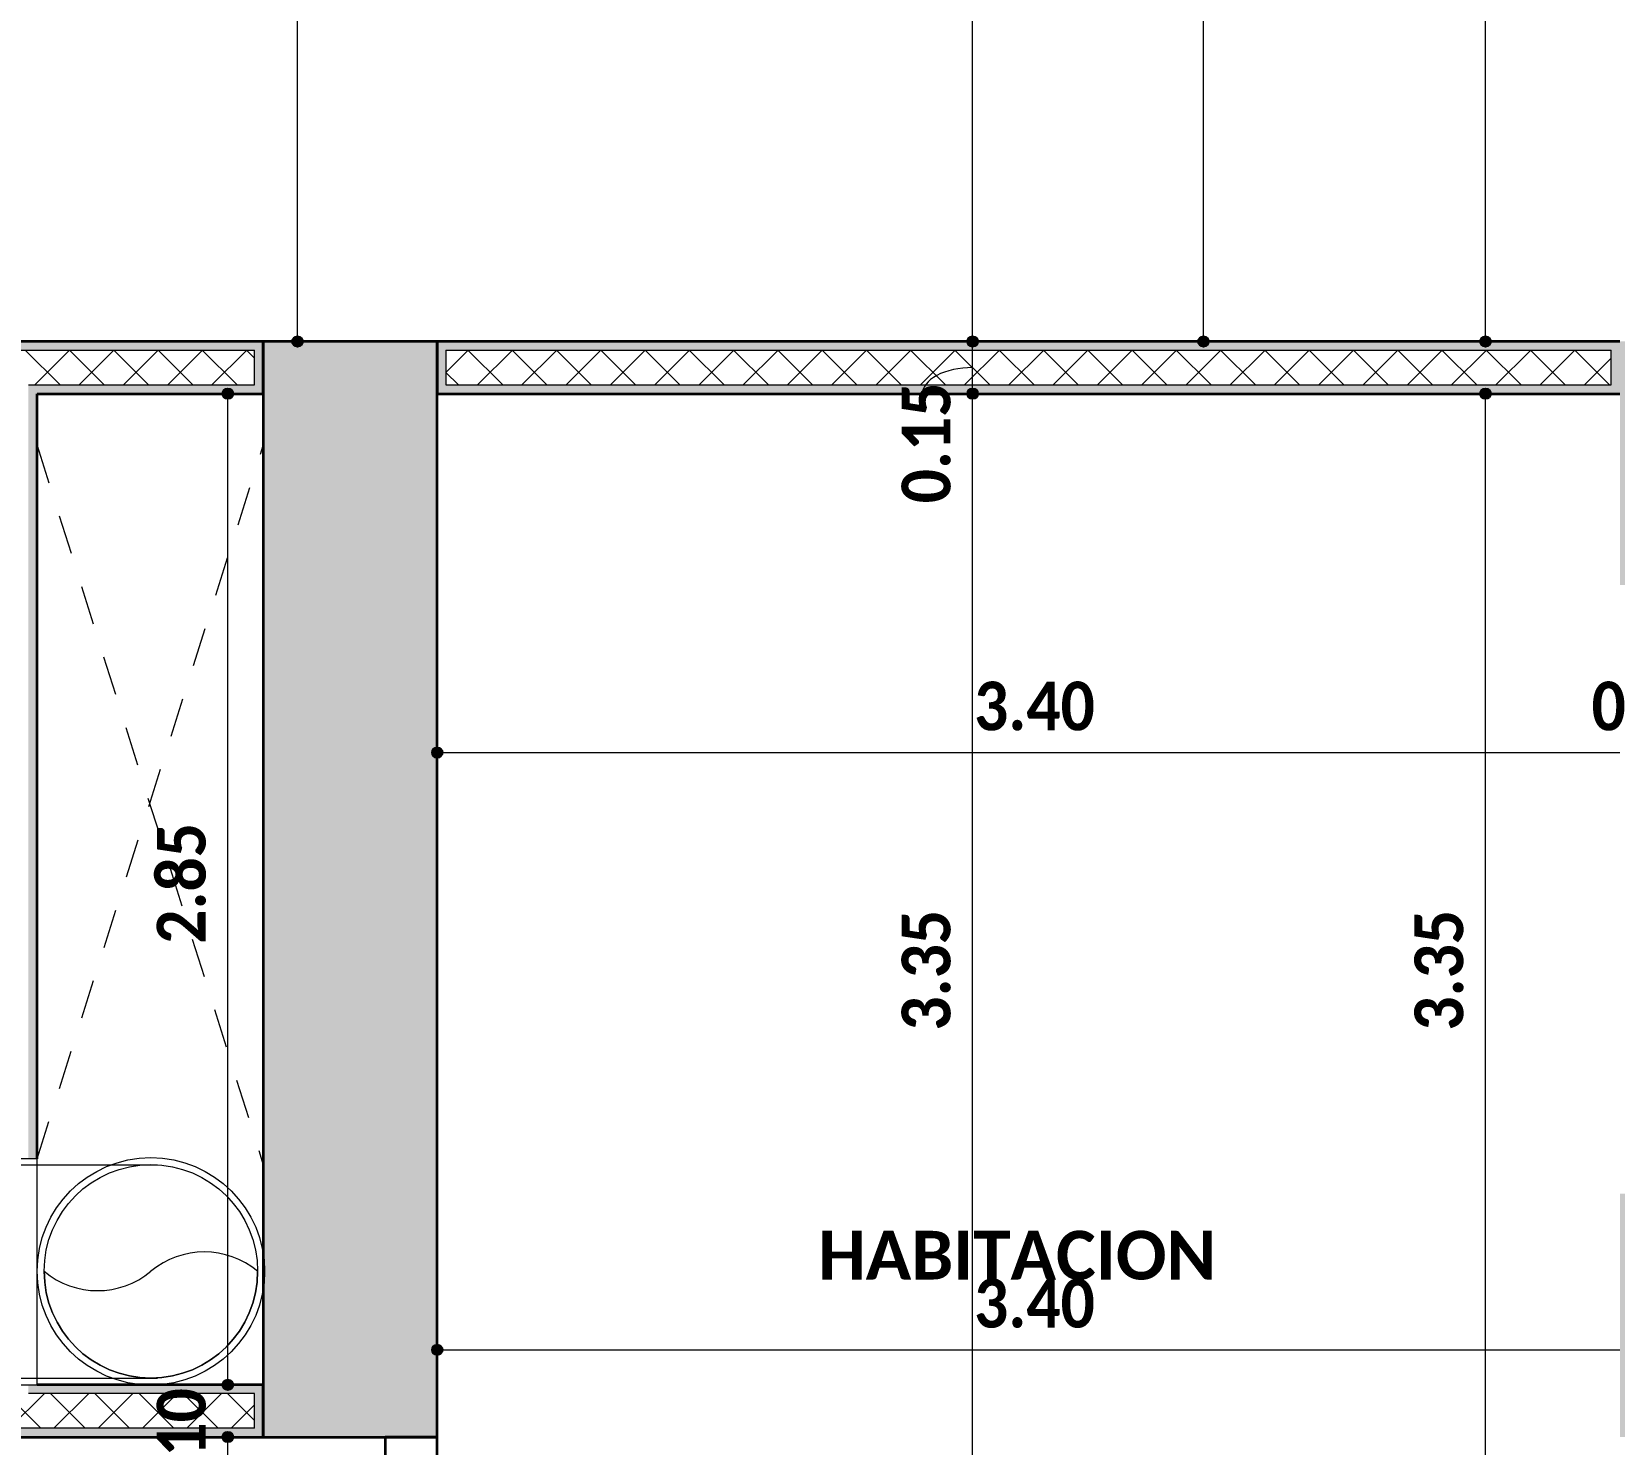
# Model space of a CAD drawing. Header units: metres. Extents: x -144 to 1000, y -717 to 29.
# Drawn here: x 796.813 to 801.363, y -560.447 to -556.385 of the extents above; entities that cross this region are included whole.
import ezdxf

# ---------------------------------------------------------------- set-up
doc = ezdxf.new("R2010")
doc.units = ezdxf.units.M
doc.linetypes.add('basculante modificado', pattern=[0.18, 0.1125, -0.0675])
doc.layers.get('0').update_dxf_attribs({"color": 1})
for name, color, linetype, lineweight in [('A-ANNO-DIMS', 1, 'Continuous', 9), ('A-DETL', 1, 'Continuous', 9), ('A-DETL-THIN', 1, 'Continuous', 9), ('A-WALL', 4, 'Continuous', 9), ('G-ANNO-TEXT', 2, 'Continuous', 9), ('S-COLS', 7, 'Continuous', 9)]:
    doc.layers.add(name, color=color, linetype=linetype, lineweight=lineweight)
doc.layers.add('A-WALL-PATT', color=7, linetype='Continuous', lineweight=35, true_color=0x9c9c9c)
doc.styles.add('Calibri_B', font='calibrib.ttf', dxfattribs={"height": 0.165})
doc.styles.add('Calibri_B_6', font='calibrib.ttf', dxfattribs={"width": 0.9})

# ---------------------------------------------------------------- blocks, each defined once
blk = doc.blocks.new('G')
at = {"layer": 'A-ANNO-DIMS', "lineweight": 25}
h = blk.add_hatch(color=256, dxfattribs=at)
edge = h.paths.add_edge_path()
edge.add_arc((792.169, -500.7694), 0.015, 0, 360)
h = blk.add_hatch(color=256, dxfattribs=at)
edge = h.paths.add_edge_path()
edge.add_arc((794.1101, -500.7694), 0.015, 0, 360)
h = blk.add_hatch(color=256, dxfattribs=at)
edge = h.paths.add_edge_path()
edge.add_arc((794.1101, -500.7694), 0.015, 0, 360)
h = blk.add_hatch(color=256, dxfattribs=at)
edge = h.paths.add_edge_path()
edge.add_arc((794.7734, -500.7694), 0.015, 0, 360)
h = blk.add_hatch(color=256, dxfattribs=at)
edge = h.paths.add_edge_path()
edge.add_arc((795.5844, -500.7694), 0.015, 0, 360)
h = blk.add_hatch(color=256, dxfattribs=at)
edge = h.paths.add_edge_path()
edge.add_arc((791.9689, -500.9194), 0.015, 0, 360)
h = blk.add_hatch(color=256, dxfattribs=at)
edge = h.paths.add_edge_path()
edge.add_arc((794.1101, -500.9194), 0.015, 0, 360)
h = blk.add_hatch(color=256, dxfattribs=at)
edge = h.paths.add_edge_path()
edge.add_arc((794.1101, -500.9194), 0.015, 0, 360)
h = blk.add_hatch(color=256, dxfattribs=at)
edge = h.paths.add_edge_path()
edge.add_arc((795.5844, -500.9194), 0.015, 0, 360)
h = blk.add_hatch(color=256, dxfattribs=at)
edge = h.paths.add_edge_path()
edge.add_arc((792.5709, -501.9515), 0.015, 0, 360)
h = blk.add_hatch(color=256, dxfattribs=at)
edge = h.paths.add_edge_path()
edge.add_arc((792.5709, -503.6688), 0.015, 0, 360)
h = blk.add_hatch(color=256, dxfattribs=at)
edge = h.paths.add_edge_path()
edge.add_arc((791.9689, -503.7694), 0.015, 0, 360)
h = blk.add_hatch(color=256, dxfattribs=at)
edge = h.paths.add_edge_path()
edge.add_arc((791.9689, -503.9194), 0.015, 0, 360)
at = {"layer": 'A-WALL-PATT', "lineweight": 5, "true_color": 0x747474}
h = blk.add_hatch(color=8, dxfattribs=at)
h.paths.add_polyline_path([(791.2378, -500.7944), (792.0707, -500.7944), (792.0707, -500.7694), (788.8458, -500.7694), (788.8458, -500.7944), (790.0711, -500.7944)])
h.paths.add_polyline_path([(786.2955, -500.7944), (788.7458, -500.7944), (788.7458, -500.7694), (786.2709, -500.7698), (786.2709, -500.7944)])
blk.add_hatch(color=8, dxfattribs=at).paths.add_polyline_path([(792.5957, -500.7944), (795.9708, -500.7944), (795.9708, -500.7694), (792.5709, -500.7702), (792.5718, -500.7944), (792.5746, -500.7944)])
at = {"layer": 'A-WALL-PATT', "true_color": 0x747474}
h = blk.add_hatch(color=8, dxfattribs=at)
h.paths.add_polyline_path([(791.2708, -500.9194), (791.2957, -500.919), (791.2957, -500.8944), (786.2955, -500.8944), (786.2955, -500.7944), (786.2709, -500.7947), (786.2709, -500.9194), (791.2707, -500.9194)])
h.paths.add_polyline_path([(791.4207, -500.9194), (792.0707, -500.919), (792.0707, -500.7944), (792.0457, -500.7944), (792.0457, -500.8944), (791.3957, -500.8944), (791.3957, -500.9194)])
for points in [[(795.697, -500.9194), (795.9708, -500.9194), (795.9708, -500.7944), (795.9458, -500.7944), (795.9458, -500.8944), (792.5957, -500.8944), (792.5957, -500.7944), (792.5709, -500.7944), (792.5718, -500.9194), (792.7146, -500.9194)], [(791.3957, -503.1194), (791.4207, -503.1194), (791.4207, -500.9194), (791.3957, -500.9194), (791.3957, -502.464)]]:
    blk.add_hatch(color=8, dxfattribs=at).paths.add_polyline_path(points)
at = {"layer": 'A-WALL-PATT', "lineweight": 5, "true_color": 0x747474}
h = blk.add_hatch(color=8, dxfattribs=at)
h.paths.add_polyline_path([(792.0707, -503.8944), (792.0707, -503.7694), (791.3957, -503.7694), (791.3957, -503.7944), (792.0457, -503.7944), (792.0457, -503.8944)])
h.paths.add_polyline_path([(787.2705, -503.8444), (787.2955, -503.8444), (787.2955, -503.7944), (791.2957, -503.7944), (791.2957, -503.7694), (787.2705, -503.7694), (787.2705, -503.8044)])
at = {"layer": 'A-WALL-PATT', "true_color": 0x747474}
h = blk.add_hatch(color=8, dxfattribs=at)
h.paths.add_polyline_path([(791.2378, -503.9194), (792.0707, -503.9194), (792.0707, -503.8944), (790.9707, -503.8944), (790.9707, -503.9194)])
h.paths.add_polyline_path([(789.3207, -503.9194), (790.8207, -503.9194), (790.8207, -503.8944), (789.3207, -503.8944)])
h.paths.add_polyline_path([(787.2705, -503.9194), (787.5458, -503.9194), (787.5458, -503.8944), (787.2705, -503.8944)])
h.paths.add_polyline_path([(787.6458, -503.9194), (789.1707, -503.9194), (789.1707, -503.8944), (787.6458, -503.8944)])
at = {"layer": 'S-COLS', "true_color": 0x5b5b5b}
h = blk.add_hatch(color=251, dxfattribs=at)
h.paths.add_polyline_path([(778.0708, -511.6194), (778.5708, -511.6194), (778.5708, -510.7194), (778.0708, -510.7194), (778.0708, -511.4434)])
h.paths.add_polyline_path([(796.3705, -511.6194), (796.3705, -510.7194), (795.8705, -510.7194), (795.8705, -511.6194), (796.3171, -511.6194)])
h.paths.add_polyline_path([(786.2708, -511.6194), (786.2708, -510.7194), (785.7708, -510.7194), (785.7708, -511.6194)])
h.paths.add_polyline_path([(778.1318, -503.9194), (778.5707, -503.9194), (778.5707, -503.2194), (778.0707, -503.2194), (778.0707, -503.9194)])
h.paths.add_polyline_path([(792.0709, -503.9194), (792.5709, -503.9194), (792.5707, -500.7694), (792.0709, -500.7694), (792.0709, -503.7694)])
h.paths.add_polyline_path([(795.9709, -503.9194), (796.3709, -503.9194), (796.3709, -503.2194), (795.9709, -503.2194), (795.9709, -503.7373)])
h.paths.add_polyline_path([(781.9705, -503.9194), (783.9707, -503.9194), (783.9704, -503.4194), (782.2705, -503.4194), (782.2705, -501.2694), (783.9709, -501.2694), (783.9709, -500.7694), (781.9705, -500.7694), (781.9705, -503.7722)])
h.paths.add_polyline_path([(786.2707, -503.9194), (786.2707, -503.0194), (785.7707, -503.0194), (785.7707, -503.9194), (785.9208, -503.9194)])
h.paths.add_polyline_path([(785.7709, -501.6694), (786.2709, -501.6694), (786.2709, -500.7694), (785.7709, -500.7694), (785.7709, -500.8094)])
h.paths.add_polyline_path([(778.0705, -501.4694), (778.5705, -501.4694), (778.5705, -500.7684), (778.0705, -500.7684), (778.0705, -500.8434)])
h.paths.add_polyline_path([(796.3708, -501.4694), (796.3709, -501.4694), (796.3708, -500.7684), (795.9709, -500.7694), (795.9709, -501.4694), (796.2464, -501.4694)])
h.paths.add_polyline_path([(786.1208, -492.7694), (786.2708, -492.7694), (786.2708, -491.8694), (785.7708, -491.8694), (785.7708, -492.7694), (786.0208, -492.7694)])
h.paths.add_polyline_path([(796.3708, -492.7694), (796.3708, -491.8694), (795.8708, -491.8694), (795.8708, -492.7694), (796.2958, -492.7694)])
h.paths.add_polyline_path([(779.1708, -492.1694), (779.1708, -491.6694), (778.2708, -491.6694), (778.2708, -492.1694), (778.7644, -492.1694)])
at = {"layer": 'A-ANNO-DIMS'}
for p, q in [((794.7734, -500.7694), (794.7734, -494.9197)), ((795.5844, -500.7694), (795.5844, -495.5694)), ((792.169, -500.7694), (792.169, -496.4697)), ((794.1101, -500.7694), (794.1101, -497.4694)), ((792.169, -500.7694), (792.089, -500.7694)), ((792.169, -500.7694), (792.469, -500.7694)), ((794.1101, -500.7694), (793.8101, -500.7694)), ((794.1101, -500.7694), (793.8101, -500.7694)), ((794.1101, -500.9194), (794.1101, -500.7694)), ((794.1101, -500.7694), (794.1901, -500.7694)), ((794.1101, -500.7694), (794.1901, -500.7694)), ((794.7734, -500.7694), (794.4734, -500.7694)), ((794.7734, -500.7694), (794.8534, -500.7694)), ((795.5844, -500.7694), (795.2844, -500.7694)), ((795.5844, -500.7694), (795.6644, -500.7694)), ((791.9689, -500.9194), (791.6689, -500.9194)), ((791.9689, -503.7694), (791.9689, -500.9194)), ((791.9689, -500.9194), (792.0489, -500.9194)), ((794.1101, -500.9194), (793.8101, -500.9194)), ((794.1101, -500.9194), (793.8101, -500.9194)), ((794.1101, -500.9194), (794.1901, -500.9194)), ((794.1101, -504.2694), (794.1101, -500.9194)), ((794.1101, -500.9194), (794.1901, -500.9194)), ((795.5844, -500.9194), (795.2844, -500.9194)), ((795.5844, -504.2694), (795.5844, -500.9194)), ((795.5844, -500.9194), (795.6644, -500.9194)), ((792.5709, -501.9515), (792.5709, -501.6515)), ((792.5709, -501.9515), (795.9709, -501.9515)), ((792.5709, -501.9515), (792.5709, -502.0315)), ((792.5709, -503.6688), (792.5709, -503.3688)), ((792.5709, -503.6688), (795.9709, -503.6688)), ((792.5709, -503.6688), (792.5709, -503.7488)), ((791.9689, -503.7694), (791.6689, -503.7694)), ((791.9689, -503.7694), (792.0489, -503.7694)), ((792.5707, -504.1453), (792.5707, -503.8453)), ((791.9689, -503.9194), (791.6689, -503.9194)), ((791.9689, -504.0194), (791.9689, -503.9194)), ((791.9689, -503.9194), (792.0489, -503.9194))]:
    blk.add_line(p, q, dxfattribs=at)
at = {"layer": 'A-ANNO-DIMS', "lineweight": 25}
for centre in [(792.169, -500.7694), (794.1101, -500.7694), (794.1101, -500.7694), (794.7734, -500.7694), (795.5844, -500.7694), (791.9689, -500.9194), (794.1101, -500.9194), (794.1101, -500.9194), (795.5844, -500.9194), (792.5709, -501.9515), (792.5709, -503.6688), (791.9689, -503.7694), (791.9689, -503.9194)]:
    blk.add_circle(centre, 0.015, dxfattribs=at)
at = {"layer": 'A-ANNO-DIMS'}
blk.add_ellipse((794.1101, -500.9212), major_axis=(0.1451, 0), ratio=0.529448, start_param=1.570796, end_param=3.141593, dxfattribs=at)
at = {"layer": 'A-DETL', "color": 7, "linetype": 'basculante modificado'}
for p, q in [((791.4207, -503.1194), (792.0707, -501.0684)), ((791.4207, -501.0684), (792.0707, -503.1367))]:
    blk.add_line(p, q, dxfattribs=at)
at = {"layer": 'A-DETL', "color": 7}
blk.add_line((792.4207, -503.9194), (789.0814, -503.9194), dxfattribs=at)
at = {"layer": 'A-DETL-THIN'}
for p, q in [((791.4207, -503.1194), (791.2707, -503.1194)), ((791.2707, -503.1367), (791.7669, -503.1367)), ((791.4207, -503.7694), (791.4207, -503.1194)), ((791.2707, -503.7506), (791.7669, -503.7506)), ((791.2707, -503.7694), (791.4207, -503.7694))]:
    blk.add_line(p, q, dxfattribs=at)
for radius in [0.3269, 0.3069]:
    blk.add_circle((791.7477, -503.443), radius, dxfattribs=at)
for centre, radius, start, end in [((791.9011, -503.6271), 0.2397, 50.181, 129.819), ((791.7477, -503.443), 0.3069, 180, 0), ((791.5942, -503.2589), 0.2397, 230.181, 309.819)]:
    blk.add_arc(centre, radius, start, end, dxfattribs=at)
at = {"layer": 'A-WALL', "lineweight": 35}
for p, q in [((792.0707, -500.7694), (788.8708, -500.7694)), ((792.0707, -500.9194), (792.0707, -500.7694)), ((795.9708, -500.7694), (792.5707, -500.7694)), ((792.5707, -500.7694), (792.5707, -500.9194)), ((791.4207, -500.9194), (792.0707, -500.9194)), ((791.4207, -503.1194), (791.4207, -500.9194)), ((792.5707, -500.9194), (795.9708, -500.9194)), ((792.0707, -503.7694), (791.4207, -503.7694)), ((792.0707, -503.9194), (792.0707, -503.7694)), ((790.9707, -503.9194), (792.0707, -503.9194)), ((792.4207, -503.9194), (792.4207, -506.0692)), ((792.5707, -503.9194), (792.4207, -503.9194)), ((792.5707, -505.9192), (792.5707, -503.9194))]:
    blk.add_line(p, q, dxfattribs=at)
at = {"layer": 'A-WALL'}
for p, q in [((788.8458, -500.7944), (792.0457, -500.7944)), ((792.0457, -500.8944), (792.0457, -500.7944)), ((792.5957, -500.7944), (795.9458, -500.7944)), ((792.5957, -500.7944), (792.5957, -500.8944)), ((795.9458, -500.8944), (795.9458, -500.7944)), ((791.3957, -500.8944), (792.0457, -500.8944)), ((792.5957, -500.8944), (795.9458, -500.8944)), ((792.0457, -503.7944), (791.3957, -503.7944)), ((792.0457, -503.8944), (792.0457, -503.7944)), ((792.0457, -503.8944), (787.6458, -503.8944))]:
    blk.add_line(p, q, dxfattribs=at)
at = {"layer": 'A-WALL-PATT', "color": 1, "lineweight": 5, "true_color": 0xff0000}
for p, q in [((791.4864, -500.8944), (791.3864, -500.7944)), ((791.4141, -500.8944), (791.5141, -500.7944)), ((791.6137, -500.8944), (791.5137, -500.7944)), ((791.5414, -500.8944), (791.6414, -500.7944)), ((791.741, -500.8944), (791.641, -500.7944)), ((791.6687, -500.8944), (791.7687, -500.7944)), ((791.8683, -500.8944), (791.7683, -500.7944)), ((791.796, -500.8944), (791.896, -500.7944)), ((791.9955, -500.8944), (791.8955, -500.7944)), ((791.9233, -500.8944), (792.0233, -500.7944)), ((792.0457, -500.8173), (792.0228, -500.7944)), ((792.5957, -500.8584), (792.6597, -500.7944)), ((792.7592, -500.8944), (792.6592, -500.7944)), ((792.687, -500.8944), (792.787, -500.7944)), ((792.8864, -500.8944), (792.7864, -500.7944)), ((792.8143, -500.8944), (792.9143, -500.7944)), ((793.0137, -500.8944), (792.9137, -500.7944)), ((792.9415, -500.8944), (793.0415, -500.7944)), ((793.141, -500.8944), (793.041, -500.7944)), ((793.0688, -500.8944), (793.1688, -500.7944)), ((793.2683, -500.8944), (793.1683, -500.7944)), ((793.1961, -500.8944), (793.2961, -500.7944)), ((793.3955, -500.8944), (793.2955, -500.7944)), ((793.3234, -500.8944), (793.4234, -500.7944)), ((793.5228, -500.8944), (793.4228, -500.7944)), ((793.4507, -500.8944), (793.5507, -500.7944)), ((793.6501, -500.8944), (793.5501, -500.7944)), ((793.5779, -500.8944), (793.6779, -500.7944)), ((793.7774, -500.8944), (793.6774, -500.7944)), ((793.7052, -500.8944), (793.8052, -500.7944)), ((793.9047, -500.8944), (793.8047, -500.7944)), ((793.8325, -500.8944), (793.9325, -500.7944)), ((794.0319, -500.8944), (793.9319, -500.7944)), ((793.9598, -500.8944), (794.0598, -500.7944)), ((794.1592, -500.8944), (794.0592, -500.7944)), ((794.0871, -500.8944), (794.1871, -500.7944)), ((794.2865, -500.8944), (794.1865, -500.7944)), ((794.2143, -500.8944), (794.3143, -500.7944)), ((794.4138, -500.8944), (794.3138, -500.7944)), ((794.3416, -500.8944), (794.4416, -500.7944)), ((794.5411, -500.8944), (794.4411, -500.7944)), ((794.4689, -500.8944), (794.5689, -500.7944)), ((794.6683, -500.8944), (794.5683, -500.7944)), ((794.5962, -500.8944), (794.6962, -500.7944)), ((794.7956, -500.8944), (794.6956, -500.7944)), ((794.7235, -500.8944), (794.8235, -500.7944)), ((794.9229, -500.8944), (794.8229, -500.7944)), ((794.8507, -500.8944), (794.9507, -500.7944)), ((795.0502, -500.8944), (794.9502, -500.7944)), ((794.978, -500.8944), (795.078, -500.7944)), ((795.1775, -500.8944), (795.0775, -500.7944)), ((795.1053, -500.8944), (795.2053, -500.7944)), ((795.3047, -500.8944), (795.2047, -500.7944)), ((795.2326, -500.8944), (795.3326, -500.7944)), ((795.432, -500.8944), (795.332, -500.7944)), ((795.3599, -500.8944), (795.4599, -500.7944)), ((795.5593, -500.8944), (795.4593, -500.7944)), ((795.4871, -500.8944), (795.5871, -500.7944)), ((795.6866, -500.8944), (795.5866, -500.7944)), ((795.6144, -500.8944), (795.7144, -500.7944)), ((795.8139, -500.8944), (795.7139, -500.7944)), ((795.7417, -500.8944), (795.8417, -500.7944)), ((795.9411, -500.8944), (795.8411, -500.7944)), ((795.869, -500.8944), (795.9458, -500.8176)), ((792.6319, -500.8944), (792.5957, -500.8582)), ((791.4317, -503.8944), (791.3317, -503.7944)), ((791.3416, -503.8944), (791.4416, -503.7944)), ((791.5589, -503.8944), (791.4589, -503.7944)), ((791.4689, -503.8944), (791.5689, -503.7944)), ((791.6862, -503.8944), (791.5862, -503.7944)), ((791.5962, -503.8944), (791.6962, -503.7944)), ((791.8135, -503.8944), (791.7135, -503.7944)), ((791.7235, -503.8944), (791.8235, -503.7944)), ((791.9408, -503.8944), (791.8408, -503.7944)), ((791.8507, -503.8944), (791.9507, -503.7944)), ((792.0457, -503.872), (791.9681, -503.7944)), ((791.978, -503.8944), (792.0457, -503.8267))]:
    blk.add_line(p, q, dxfattribs=at)
at = {"layer": 'A-WALL-PATT', "color": 8, "lineweight": 5, "true_color": 0x727272}
blk.add_line((792.4207, -503.9195), (792.5707, -503.9195), dxfattribs=at)
at = {"layer": 'S-COLS', "lineweight": 35}
for p, q in [((792.0709, -500.7694), (792.0709, -503.9194)), ((792.5709, -500.7694), (792.0709, -500.7694)), ((792.5709, -503.9194), (792.5709, -500.7694)), ((792.0709, -503.9194), (792.5709, -503.9194))]:
    blk.add_line(p, q, dxfattribs=at)
at = {"layer": 'A-ANNO-DIMS', "char_height": 0.14, "width": 0.376134, "attachment_point": 1, "rotation": 90, "line_spacing_factor": 1.158048, "style": 'Calibri_B_6'}
for s, insert in [('0.15', (793.906, -501.2346)), ('2.85', (791.7648, -502.5011)), ('3.35', (793.906, -502.7511)), ('3.35', (795.3803, -502.7511)), ('0.10', (791.7648, -504.1261))]:
    blk.add_mtext(s, dxfattribs=dict(at, insert=insert))
at = {"layer": 'A-ANNO-DIMS', "char_height": 0.14, "width": 0.376134, "attachment_point": 1, "line_spacing_factor": 1.158048, "style": 'Calibri_B_6'}
for s, insert in [('3.40', (794.1141, -501.7474)), ('0.15', (795.8894, -501.7474)), ('3.40', (794.1141, -503.4647))]:
    blk.add_mtext(s, dxfattribs=dict(at, insert=insert))
at = {"layer": 'G-ANNO-TEXT', "style": 'Calibri_B'}
blk.add_text('HABITACION', height=0.14, dxfattribs=at).set_placement((793.6664, -503.4665))

msp = doc.modelspace()

# ---------------------------------------------------------------- block references
at = {"color": 3}
msp.add_blockref('G', (5.408, -56.5064), dxfattribs=at)

doc.saveas('drawing.dxf')
